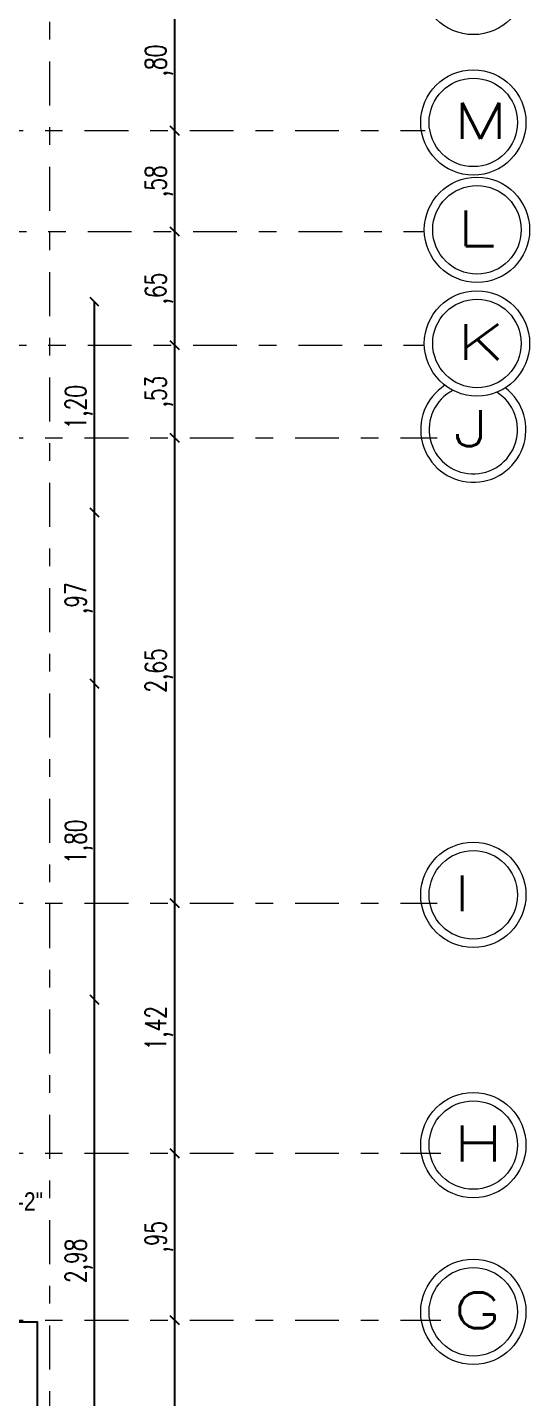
# Model space of a CAD drawing. Header units: metres. Extents: x -50 to 76, y -61 to 14.
# Drawn here: x -26.34 to -23.48, y -1.39 to 6.41 of the extents above; entities that cross this region are included whole.
import ezdxf

# ---------------------------------------------------------------- set-up
doc = ezdxf.new("R2010")
doc.units = ezdxf.units.M
doc.header["$MEASUREMENT"] = 0
doc.linetypes.add('CENTERX2', pattern=[4, 2.5, -0.5, 0.5, -0.5])
doc.linetypes.add('DASHDOT2', pattern=[0.5, 0.25, -0.125, 0, -0.125])
doc.layers.add('1 BAN', color=57, linetype='Continuous')
for name, color, linetype, lineweight in [('_TXT1', 7, 'Continuous', 0), ('A. NEGRAS', 3, 'Continuous', 30), ('achurados', 251, 'Continuous', 0), ('COTAS', 251, 'Continuous', 35), ('EJES', 251, 'CENTERX2', 0), ('F-PLANO 3', 81, 'Continuous', 20)]:
    doc.layers.add(name, color=color, linetype=linetype, lineweight=lineweight)
doc.styles.add('jairo', font='ARIALN.TTF')
doc.styles.add('ROMANS', font='romans', dxfattribs={"width": 0.7})
doc.dimstyles.new('Copy of ISO-25', dxfattribs={"dimtxt": 0.12, "dimasz": 0.05, "dimexe": 1.25, "dimexo": 0.625, "dimgap": 0.018, "dimtad": 1, "dimzin": 4, "dimtxsty": 'ROMANS', "dimblk": 'OBLIQUE', "dimcen": 2.5, "dimse1": 1, "dimse2": 1, "dimclrd": 251, "dimclrt": 14, "dimadec": 0, "dimazin": 0, "dimtfac": 1, "dimtix": 1, "dimtmove": 0, "dimatfit": 3, "dimldrblk": 'OBLIQUE', "dimfxl": 1, "dimtfill": 1, "dimarcsym": 0})

# ---------------------------------------------------------------- blocks, each defined once
blk = doc.blocks.new('_Oblique')
at = {"color": 0, "linetype": 'ByBlock', "lineweight": -2}
blk.add_line((-0.5, -0.5), (0.5, 0.5), dxfattribs=at)
blk = doc.blocks.new('*D328')
at = {"layer": 'COTAS', "color": 251, "lineweight": -2, "transparency": 16777216}
blk.add_line((-25.5023, -2.825), (-25.5023, -0.95), dxfattribs=at)
at = {"layer": 'Defpoints', "color": 0, "transparency": 16777216}
for p in [(-25.5023, -0.95), (-25.5023, -0.95), (-25.5023, -2.825)]:
    blk.add_point(p, dxfattribs=at)
at = {"layer": 'COTAS', "color": 251, "lineweight": -2, "transparency": 16777216, "xscale": 0.05, "yscale": 0.05, "zscale": 0.05}
for p, rotation in [((-25.5023, -0.95), 90), ((-25.5023, -2.825), 270)]:
    blk.add_blockref('_Oblique', p, dxfattribs=dict(at, rotation=rotation))
at = {"layer": 'COTAS', "color": 14, "transparency": 16777216, "insert": (-25.5917, -1.8875), "char_height": 0.12, "attachment_point": 5, "rotation": 90, "style": 'ROMANS', "bg_fill": 3, "box_fill_scale": 1.25, "bg_fill_color": 256, "bg_fill_true_color": 13158600, "bg_fill_transparency": 0}
blk.add_mtext('1,88', dxfattribs=at)
blk = doc.blocks.new('*D329')
at = {"layer": 'COTAS', "color": 251, "lineweight": -2, "transparency": 16777216}
blk.add_line((-25.5023, -0.95), (-25.5023, 0), dxfattribs=at)
at = {"layer": 'Defpoints', "color": 0, "transparency": 16777216}
for p in [(-25.5023, 0), (-25.5023, 0), (-25.5023, -0.95)]:
    blk.add_point(p, dxfattribs=at)
at = {"layer": 'COTAS', "color": 251, "lineweight": -2, "transparency": 16777216, "xscale": 0.05, "yscale": 0.05, "zscale": 0.05}
for p, rotation in [((-25.5023, 0), 90), ((-25.5023, -0.95), 270)]:
    blk.add_blockref('_Oblique', p, dxfattribs=dict(at, rotation=rotation))
at = {"layer": 'COTAS', "color": 14, "transparency": 16777216, "insert": (-25.5917, -0.475), "char_height": 0.12, "attachment_point": 5, "rotation": 90, "style": 'ROMANS', "bg_fill": 3, "box_fill_scale": 1.25, "bg_fill_color": 256, "bg_fill_true_color": 13158600, "bg_fill_transparency": 0}
blk.add_mtext(',95', dxfattribs=at)
blk = doc.blocks.new('*D330')
at = {"layer": 'COTAS', "color": 251, "lineweight": -2, "transparency": 16777216}
blk.add_line((-25.5023, 0), (-25.5023, 1.425), dxfattribs=at)
at = {"layer": 'Defpoints', "color": 0, "transparency": 16777216}
for p in [(-25.5023, 1.425), (-25.5023, 1.425), (-25.5023, 0)]:
    blk.add_point(p, dxfattribs=at)
at = {"layer": 'COTAS', "color": 251, "lineweight": -2, "transparency": 16777216, "xscale": 0.05, "yscale": 0.05, "zscale": 0.05}
for p, rotation in [((-25.5023, 1.425), 90), ((-25.5023, 0), 270)]:
    blk.add_blockref('_Oblique', p, dxfattribs=dict(at, rotation=rotation))
at = {"layer": 'COTAS', "color": 14, "transparency": 16777216, "insert": (-25.5917, 0.7125), "char_height": 0.12, "attachment_point": 5, "rotation": 90, "style": 'ROMANS', "bg_fill": 3, "box_fill_scale": 1.25, "bg_fill_color": 256, "bg_fill_true_color": 13158600, "bg_fill_transparency": 0}
blk.add_mtext('1,42', dxfattribs=at)
blk = doc.blocks.new('*D331')
at = {"layer": 'COTAS', "color": 251, "lineweight": -2, "transparency": 16777216}
blk.add_line((-25.5023, 1.425), (-25.5023, 4.075), dxfattribs=at)
at = {"layer": 'Defpoints', "color": 0, "transparency": 16777216}
for p in [(-25.5023, 4.075), (-25.5023, 4.075), (-25.5023, 1.425)]:
    blk.add_point(p, dxfattribs=at)
at = {"layer": 'COTAS', "color": 251, "lineweight": -2, "transparency": 16777216, "xscale": 0.05, "yscale": 0.05, "zscale": 0.05}
for p, rotation in [((-25.5023, 4.075), 90), ((-25.5023, 1.425), 270)]:
    blk.add_blockref('_Oblique', p, dxfattribs=dict(at, rotation=rotation))
at = {"layer": 'COTAS', "color": 14, "transparency": 16777216, "insert": (-25.5917, 2.75), "char_height": 0.12, "attachment_point": 5, "rotation": 90, "style": 'ROMANS', "bg_fill": 3, "box_fill_scale": 1.25, "bg_fill_color": 256, "bg_fill_true_color": 13158600, "bg_fill_transparency": 0}
blk.add_mtext('2,65', dxfattribs=at)
blk = doc.blocks.new('*D332')
at = {"layer": 'COTAS', "color": 251, "lineweight": -2, "transparency": 16777216}
blk.add_line((-25.5023, 4.075), (-25.5023, 4.6025), dxfattribs=at)
at = {"layer": 'Defpoints', "color": 0, "transparency": 16777216}
for p in [(-25.5023, 4.6025), (-25.5023, 4.6025), (-25.5023, 4.075)]:
    blk.add_point(p, dxfattribs=at)
at = {"layer": 'COTAS', "color": 251, "lineweight": -2, "transparency": 16777216, "xscale": 0.05, "yscale": 0.05, "zscale": 0.05}
for p, rotation in [((-25.5023, 4.6025), 90), ((-25.5023, 4.075), 270)]:
    blk.add_blockref('_Oblique', p, dxfattribs=dict(at, rotation=rotation))
at = {"layer": 'COTAS', "color": 14, "transparency": 16777216, "insert": (-25.5917, 4.3388), "char_height": 0.12, "attachment_point": 5, "rotation": 90, "style": 'ROMANS', "bg_fill": 3, "box_fill_scale": 1.25, "bg_fill_color": 256, "bg_fill_true_color": 13158600, "bg_fill_transparency": 0}
blk.add_mtext(',53', dxfattribs=at)
blk = doc.blocks.new('*D333')
at = {"layer": 'COTAS', "color": 251, "lineweight": -2, "transparency": 16777216}
blk.add_line((-25.5023, 4.6025), (-25.5023, 5.25), dxfattribs=at)
at = {"layer": 'Defpoints', "color": 0, "transparency": 16777216}
for p in [(-25.5023, 5.25), (-25.5023, 5.25), (-25.5023, 4.6025)]:
    blk.add_point(p, dxfattribs=at)
at = {"layer": 'COTAS', "color": 251, "lineweight": -2, "transparency": 16777216, "xscale": 0.05, "yscale": 0.05, "zscale": 0.05}
for p, rotation in [((-25.5023, 5.25), 90), ((-25.5023, 4.6025), 270)]:
    blk.add_blockref('_Oblique', p, dxfattribs=dict(at, rotation=rotation))
at = {"layer": 'COTAS', "color": 14, "transparency": 16777216, "insert": (-25.5917, 4.9263), "char_height": 0.12, "attachment_point": 5, "rotation": 90, "style": 'ROMANS', "bg_fill": 3, "box_fill_scale": 1.25, "bg_fill_color": 256, "bg_fill_true_color": 13158600, "bg_fill_transparency": 0}
blk.add_mtext(',65', dxfattribs=at)
blk = doc.blocks.new('*D334')
at = {"layer": 'COTAS', "color": 251, "lineweight": -2, "transparency": 16777216}
blk.add_line((-25.5023, 5.25), (-25.5023, 5.825), dxfattribs=at)
at = {"layer": 'Defpoints', "color": 0, "transparency": 16777216}
for p in [(-25.5023, 5.825), (-25.5023, 5.825), (-25.5023, 5.25)]:
    blk.add_point(p, dxfattribs=at)
at = {"layer": 'COTAS', "color": 251, "lineweight": -2, "transparency": 16777216, "xscale": 0.05, "yscale": 0.05, "zscale": 0.05}
for p, rotation in [((-25.5023, 5.825), 90), ((-25.5023, 5.25), 270)]:
    blk.add_blockref('_Oblique', p, dxfattribs=dict(at, rotation=rotation))
at = {"layer": 'COTAS', "color": 14, "transparency": 16777216, "insert": (-25.5917, 5.5375), "char_height": 0.12, "attachment_point": 5, "rotation": 90, "style": 'ROMANS', "bg_fill": 3, "box_fill_scale": 1.25, "bg_fill_color": 256, "bg_fill_true_color": 13158600, "bg_fill_transparency": 0}
blk.add_mtext(',58', dxfattribs=at)
blk = doc.blocks.new('*D335')
at = {"layer": 'COTAS', "color": 251, "lineweight": -2, "transparency": 16777216}
blk.add_line((-25.5023, 5.825), (-25.5023, 6.625), dxfattribs=at)
at = {"layer": 'Defpoints', "color": 0, "transparency": 16777216}
for p in [(-25.5023, 6.625), (-25.5023, 6.625), (-25.5023, 5.825)]:
    blk.add_point(p, dxfattribs=at)
at = {"layer": 'COTAS', "color": 251, "lineweight": -2, "transparency": 16777216, "xscale": 0.05, "yscale": 0.05, "zscale": 0.05}
for p, rotation in [((-25.5023, 6.625), 90), ((-25.5023, 5.825), 270)]:
    blk.add_blockref('_Oblique', p, dxfattribs=dict(at, rotation=rotation))
at = {"layer": 'COTAS', "color": 14, "transparency": 16777216, "insert": (-25.5917, 6.225), "char_height": 0.12, "attachment_point": 5, "rotation": 90, "style": 'ROMANS', "bg_fill": 3, "box_fill_scale": 1.25, "bg_fill_color": 256, "bg_fill_true_color": 13158600, "bg_fill_transparency": 0}
blk.add_mtext(',80', dxfattribs=at)
blk = doc.blocks.new('*D303')
at = {"layer": 'COTAS', "color": 251, "lineweight": -2, "transparency": 16777216}
blk.add_line((-25.9591, -2.1), (-25.9591, 0.875), dxfattribs=at)
at = {"layer": 'Defpoints', "color": 0, "transparency": 16777216}
for p in [(-28.0564, 0.875), (-25.9591, 0.875), (-28.1064, -2.1)]:
    blk.add_point(p, dxfattribs=at)
at = {"layer": 'COTAS', "color": 251, "lineweight": -2, "transparency": 16777216, "xscale": 0.05, "yscale": 0.05, "zscale": 0.05}
for p, rotation in [((-25.9591, 0.875), 90), ((-25.9591, -2.1), 270)]:
    blk.add_blockref('_Oblique', p, dxfattribs=dict(at, rotation=rotation))
at = {"layer": 'COTAS', "color": 14, "transparency": 16777216, "insert": (-26.0486, -0.6125), "char_height": 0.12, "attachment_point": 5, "rotation": 90, "style": 'ROMANS', "bg_fill": 3, "box_fill_scale": 1.25, "bg_fill_color": 256, "bg_fill_true_color": 13158600, "bg_fill_transparency": 0}
blk.add_mtext('2,98', dxfattribs=at)
blk = doc.blocks.new('*D304')
at = {"layer": 'COTAS', "color": 251, "lineweight": -2, "transparency": 16777216}
blk.add_line((-25.9591, 0.875), (-25.9591, 2.675), dxfattribs=at)
at = {"layer": 'Defpoints', "color": 0, "transparency": 16777216}
for p in [(-28.0564, 2.675), (-25.9591, 2.675), (-28.0564, 0.875)]:
    blk.add_point(p, dxfattribs=at)
at = {"layer": 'COTAS', "color": 251, "lineweight": -2, "transparency": 16777216, "xscale": 0.05, "yscale": 0.05, "zscale": 0.05}
for p, rotation in [((-25.9591, 2.675), 90), ((-25.9591, 0.875), 270)]:
    blk.add_blockref('_Oblique', p, dxfattribs=dict(at, rotation=rotation))
at = {"layer": 'COTAS', "color": 14, "transparency": 16777216, "insert": (-26.0486, 1.775), "char_height": 0.12, "attachment_point": 5, "rotation": 90, "style": 'ROMANS', "bg_fill": 3, "box_fill_scale": 1.25, "bg_fill_color": 256, "bg_fill_true_color": 13158600, "bg_fill_transparency": 0}
blk.add_mtext('1,80', dxfattribs=at)
blk = doc.blocks.new('*D305')
at = {"layer": 'COTAS', "color": 251, "lineweight": -2, "transparency": 16777216}
blk.add_line((-25.9591, 2.675), (-25.9591, 3.6499), dxfattribs=at)
at = {"layer": 'Defpoints', "color": 0, "transparency": 16777216}
for p in [(-27.4064, 3.6499), (-25.9591, 3.6499), (-28.0564, 2.675)]:
    blk.add_point(p, dxfattribs=at)
at = {"layer": 'COTAS', "color": 251, "lineweight": -2, "transparency": 16777216, "xscale": 0.05, "yscale": 0.05, "zscale": 0.05}
for p, rotation in [((-25.9591, 3.6499), 90), ((-25.9591, 2.675), 270)]:
    blk.add_blockref('_Oblique', p, dxfattribs=dict(at, rotation=rotation))
at = {"layer": 'COTAS', "color": 14, "transparency": 16777216, "insert": (-26.0486, 3.1625), "char_height": 0.12, "attachment_point": 5, "rotation": 90, "style": 'ROMANS', "bg_fill": 3, "box_fill_scale": 1.25, "bg_fill_color": 256, "bg_fill_true_color": 13158600, "bg_fill_transparency": 0}
blk.add_mtext(',97', dxfattribs=at)
blk = doc.blocks.new('*D306')
at = {"layer": 'COTAS', "color": 251, "lineweight": -2, "transparency": 16777216}
blk.add_line((-25.9591, 3.6499), (-25.9591, 4.8499), dxfattribs=at)
at = {"layer": 'Defpoints', "color": 0, "transparency": 16777216}
for p in [(-27.4064, 4.8499), (-25.9591, 4.8499), (-27.4064, 3.6499)]:
    blk.add_point(p, dxfattribs=at)
at = {"layer": 'COTAS', "color": 251, "lineweight": -2, "transparency": 16777216, "xscale": 0.05, "yscale": 0.05, "zscale": 0.05}
for p, rotation in [((-25.9591, 4.8499), 90), ((-25.9591, 3.6499), 270)]:
    blk.add_blockref('_Oblique', p, dxfattribs=dict(at, rotation=rotation))
at = {"layer": 'COTAS', "color": 14, "transparency": 16777216, "insert": (-26.0486, 4.2499), "char_height": 0.12, "attachment_point": 5, "rotation": 90, "style": 'ROMANS', "bg_fill": 3, "box_fill_scale": 1.25, "bg_fill_color": 256, "bg_fill_true_color": 13158600, "bg_fill_transparency": 0}
blk.add_mtext('1,20', dxfattribs=at)

msp = doc.modelspace()

# ---------------------------------------------------------------- linework, layer by layer
at = {"layer": 'achurados', "color": 251, "linetype": 'ByBlock'}
for centre in [(-23.8003, 6.6719), (-23.8003, 5.8719), (-23.7795, 5.2603), (-23.7795, 4.6128), (-23.8003, 1.4719), (-23.8003, 0.0469), (-23.8003, -0.9031)]:
    msp.add_circle(centre, 0.3, dxfattribs=at)
msp.add_arc((-23.8003, 4.1219), 0.3, 122.60392, 52.54656, dxfattribs=at)
at = {"layer": 'EJES', "linetype": 'DASHDOT2'}
for p, q in [((-26.2139, -10.2308), (-26.2139, 7.233)), ((-47.6161, 5.825), (-24.0746, 5.825)), ((-47.5975, 5.25), (-24.0793, 5.25)), ((-47.5975, 4.6025), (-24.0793, 4.6025)), ((-47.6161, 4.075), (-24.007, 4.075)), ((-47.6161, 1.425), (-24.007, 1.425)), ((-47.6161, 0), (-23.9845, 0)), ((-47.6161, -0.95), (-23.9845, -0.95))]:
    msp.add_line(p, q, dxfattribs=at)
at = {"layer": 'F-PLANO 3', "color": 1, "linetype": 'ByBlock'}
for centre in [(-23.8003, 5.8719), (-23.7795, 5.2603), (-23.7795, 4.6128), (-23.8003, 1.4719), (-23.8003, 0.0469), (-23.8003, -0.9031)]:
    msp.add_circle(centre, 0.252, dxfattribs=at)
msp.add_arc((-23.8003, 4.1219), 0.252, 117.36682, 57.78366, dxfattribs=at)

# ---------------------------------------------------------------- texts
at = {"layer": '_TXT1', "style": 'ROMANS', "width": 1.5}
for s, p in [('M', (-23.9163, 5.7783)), ('L', (-23.8955, 5.1667)), ('K', (-23.8955, 4.5192)), ('J', (-23.9163, 4.0283)), ('I', (-23.9163, 1.3783)), ('H', (-23.9163, -0.0467)), ('G', (-23.9163, -0.9967))]:
    msp.add_text(s, height=0.2042, dxfattribs=at).set_placement(p)

# ---------------------------------------------------------------- next in the draw order: dimensions: what is measured, and where the dimension line sits
at = {"layer": 'COTAS'}
for base, p1, p2, picture, middle in [((-25.9591424246, 0.875), (-28.1064491708, -2.1), (-28.0564491708, 0.875), '*D303', (-26.048570996, -0.6125)), ((-25.5023091477, -0.95), (-25.5023091477, -2.825), (-25.5023091477, -0.95), '*D328', (-25.5917377192, -1.8875))]:
    dim = msp.add_linear_dim(base=base, p1=p1, p2=p2, angle=90, dimstyle='Copy of ISO-25', override={"dimtmove": 1}, dxfattribs=at)
    dim.commit()
    dim.dimension.update_dxf_attribs({"geometry": picture, "text_midpoint": middle})

# ---------------------------------------------------------------- next in the draw order: linework, layer by layer
at = {"layer": '1 BAN'}
msp.add_lwpolyline([(-27.0864, -0.9606), (-26.2864, -0.9606), (-26.2864, -1.7606), (-27.0864, -1.7606)], close=True, dxfattribs=at)

# ---------------------------------------------------------------- next in the draw order: texts
at = {"layer": 'A. NEGRAS', "insert": (-26.2522, -0.2221), "char_height": 0.105, "width": 1.6947, "attachment_point": 3, "style": 'jairo'}
msp.add_mtext('S-2"', dxfattribs=at)

# ---------------------------------------------------------------- next in the draw order: dimensions: what is measured, and where the dimension line sits
at = {"layer": 'COTAS'}
for base, p1, p2, picture, middle in [((-25.9591, 2.675), (-28.0564, 0.875), (-28.0564, 2.675), '*D304', (-26.0486, 1.775)), ((-25.5023, 0), (-25.5023, -0.95), (-25.5023, 0), '*D329', (-25.5917, -0.475))]:
    dim = msp.add_linear_dim(base=base, p1=p1, p2=p2, angle=90, dimstyle='Copy of ISO-25', override={"dimtmove": 1}, dxfattribs=at)
    dim.commit()
    dim.dimension.update_dxf_attribs({"geometry": picture, "text_midpoint": middle})

# ---------------------------------------------------------------- next in the draw order: dimensions: what is measured, and where the dimension line sits
for base, p1, p2, picture, middle in [((-25.9591, 3.6499), (-28.0564, 2.675), (-27.4064, 3.6499), '*D305', (-26.0486, 3.1625)), ((-25.5023091477, 1.425), (-25.5023091477, 0.0000000007), (-25.5023091477, 1.425), '*D330', (-25.5917377192, 0.7125000003))]:
    dim = msp.add_linear_dim(base=base, p1=p1, p2=p2, angle=90, dimstyle='Copy of ISO-25', override={"dimtmove": 1}, dxfattribs=at)
    dim.commit()
    dim.dimension.update_dxf_attribs({"geometry": picture, "text_midpoint": middle})

# ---------------------------------------------------------------- next in the draw order: dimensions: what is measured, and where the dimension line sits
for base, p1, p2, picture, middle in [((-25.9591, 4.8499), (-27.4064, 3.6499), (-27.4064, 4.8499), '*D306', (-26.0486, 4.2499)), ((-25.5023, 4.075), (-25.5023, 1.425), (-25.5023, 4.075), '*D331', (-25.5917, 2.75))]:
    dim = msp.add_linear_dim(base=base, p1=p1, p2=p2, angle=90, dimstyle='Copy of ISO-25', override={"dimtmove": 1}, dxfattribs=at)
    dim.commit()
    dim.dimension.update_dxf_attribs({"geometry": picture, "text_midpoint": middle})

# ---------------------------------------------------------------- next in the draw order: dimensions: what is measured, and where the dimension line sits
dim = msp.add_linear_dim(base=(-25.5023, 4.6025), p1=(-25.5023, 4.075), p2=(-25.5023, 4.6025), angle=90, dimstyle='Copy of ISO-25', override={"dimtmove": 1}, dxfattribs=at)
dim.commit()
dim.dimension.update_dxf_attribs({"geometry": '*D332', "text_midpoint": (-25.5917, 4.3388)})

# ---------------------------------------------------------------- next in the draw order: dimensions: what is measured, and where the dimension line sits
dim = msp.add_linear_dim(base=(-25.5023, 5.25), p1=(-25.5023, 4.6025), p2=(-25.5023, 5.25), angle=90, dimstyle='Copy of ISO-25', override={"dimtmove": 1}, dxfattribs=at)
dim.commit()
dim.dimension.update_dxf_attribs({"geometry": '*D333', "text_midpoint": (-25.5917, 4.9263)})

# ---------------------------------------------------------------- next in the draw order: dimensions: what is measured, and where the dimension line sits
dim = msp.add_linear_dim(base=(-25.5023091477, 5.825), p1=(-25.5023091477, 5.25), p2=(-25.5023091477, 5.825), angle=90, dimstyle='Copy of ISO-25', override={"dimtmove": 1}, dxfattribs=at)
dim.commit()
dim.dimension.update_dxf_attribs({"geometry": '*D334', "text_midpoint": (-25.5917377192, 5.5375)})

# ---------------------------------------------------------------- next in the draw order: dimensions: what is measured, and where the dimension line sits
dim = msp.add_linear_dim(base=(-25.5023, 6.625), p1=(-25.5023, 5.825), p2=(-25.5023, 6.625), angle=90, dimstyle='Copy of ISO-25', override={"dimtmove": 1}, dxfattribs=at)
dim.commit()
dim.dimension.update_dxf_attribs({"geometry": '*D335', "text_midpoint": (-25.5917, 6.225)})

doc.saveas('drawing.dxf')
